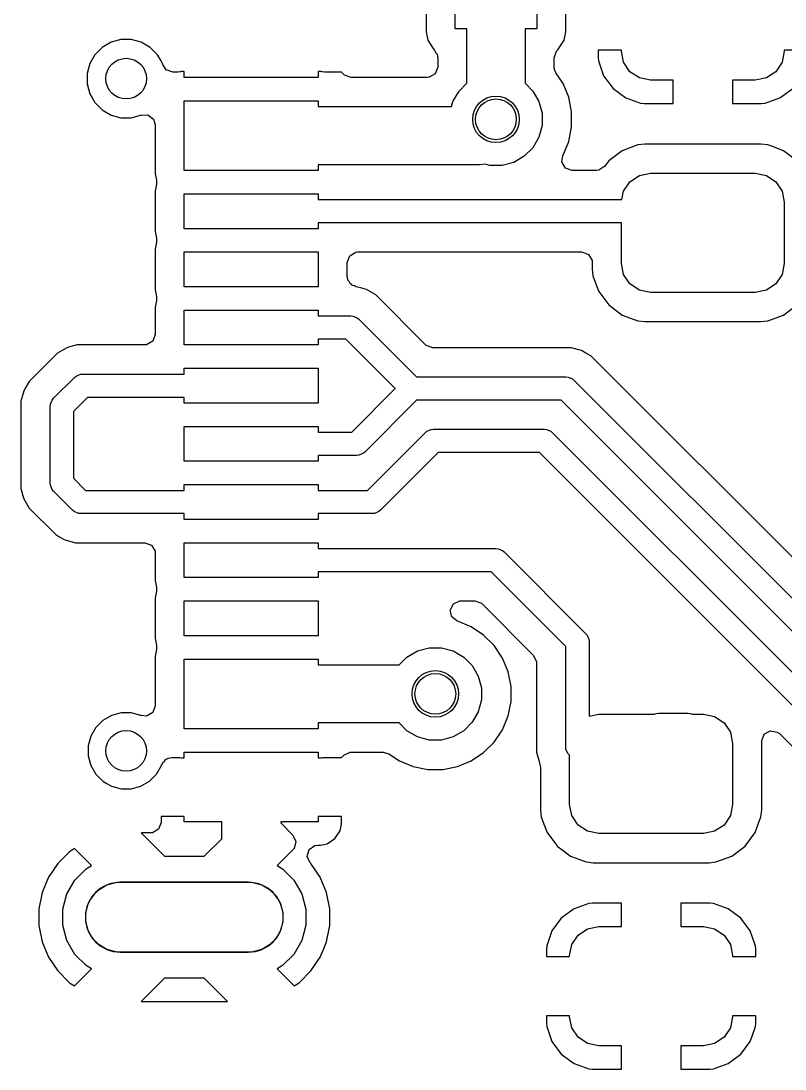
# Model space of a CAD drawing. Extents: x 4.82 to 6.81, y -4.86 to -2.87.
# Drawn here: x 5.0242 to 5.2827, y -3.6864 to -3.3316 of the extents above; entities that cross this region are included whole.
import ezdxf

# ---------------------------------------------------------------- set-up
doc = ezdxf.new("R2010")
doc.units = 0
doc.header["$MEASUREMENT"] = 0
doc.layers.add('BLACK', color=7, linetype='CONTINUOUS')

msp = doc.modelspace()

# ---------------------------------------------------------------- linework, layer by layer
at = {"layer": 'BLACK', "linetype": 'CONTINUOUS'}
for p, q in [((5.16126, -3.3097), (5.16126, -3.33526)), ((5.20854, -3.33526), (5.20854, -3.3097)), ((5.17112, -3.33429), (5.17112, -3.31067)), ((5.19868, -3.31067), (5.19868, -3.33429)), ((5.17506, -3.33429), (5.17112, -3.33429)), ((5.17506, -3.35268), (5.17506, -3.33429)), ((5.19868, -3.33429), (5.19474, -3.33429)), ((5.19474, -3.33429), (5.19474, -3.35268)), ((5.05804, -3.33793), (5.05469, -3.33883)), ((5.06152, -3.33793), (5.05804, -3.33793)), ((5.06488, -3.33883), (5.06152, -3.33793)), ((5.16126, -3.33526), (5.16183, -3.33814)), ((5.16183, -3.33814), (5.16183, -3.33814)), ((5.16183, -3.33814), (5.16346, -3.34057)), ((5.20579, -3.3414), (5.20797, -3.33814)), ((5.20797, -3.33814), (5.20854, -3.33526)), ((5.05167, -3.34057), (5.04921, -3.34303)), ((5.05469, -3.33883), (5.05167, -3.34057)), ((5.05469, -3.33883), (5.05469, -3.33883)), ((5.06596, -3.33946), (5.06488, -3.33883)), ((5.06488, -3.33883), (5.06488, -3.33883)), ((5.06488, -3.33883), (5.06488, -3.33883)), ((5.06789, -3.34057), (5.06596, -3.33946)), ((5.07035, -3.34303), (5.06789, -3.34057)), ((5.06789, -3.34057), (5.06789, -3.34057)), ((5.06789, -3.34057), (5.06789, -3.34057)), ((5.16346, -3.34057), (5.16401, -3.3414)), ((5.16401, -3.3414), (5.16401, -3.3414)), ((5.16401, -3.3414), (5.16417, -3.34156)), ((5.16417, -3.34156), (5.16449, -3.34225)), ((5.20461, -3.34404), (5.20543, -3.34179)), ((5.20543, -3.34179), (5.20563, -3.34156)), ((5.20563, -3.34156), (5.2057, -3.3415)), ((5.2057, -3.3415), (5.20579, -3.3414)), ((5.20579, -3.3414), (5.20579, -3.3414)), ((5.22734, -3.3415), (5.21947, -3.3415)), ((5.21947, -3.3415), (5.21947, -3.3415)), ((5.21947, -3.3415), (5.21947, -3.34396)), ((5.22734, -3.34183), (5.22734, -3.3415)), ((5.22809, -3.3456), (5.22734, -3.34183)), ((5.28246, -3.34183), (5.28171, -3.3456)), ((5.29033, -3.3415), (5.28246, -3.3415)), ((5.28246, -3.3415), (5.28246, -3.34183)), ((5.04921, -3.34303), (5.04747, -3.34604)), ((5.07158, -3.34516), (5.07035, -3.34303)), ((5.07209, -3.34604), (5.07158, -3.34516)), ((5.16449, -3.34225), (5.16499, -3.34284)), ((5.16499, -3.34284), (5.16512, -3.34359)), ((5.16512, -3.34359), (5.16518, -3.34373)), ((5.16518, -3.34373), (5.1652, -3.34404)), ((5.1652, -3.34404), (5.1652, -3.34722)), ((5.20461, -3.34725), (5.20461, -3.34404)), ((5.21947, -3.34396), (5.21958, -3.34516)), ((5.21958, -3.34516), (5.22134, -3.3502)), ((5.23023, -3.34879), (5.22809, -3.3456)), ((5.28171, -3.3456), (5.27958, -3.34879)), ((5.04747, -3.34604), (5.04657, -3.3494)), ((5.04747, -3.34604), (5.04747, -3.34604)), ((5.07217, -3.34634), (5.07209, -3.34604)), ((5.07209, -3.34604), (5.07209, -3.34604)), ((5.0733, -3.34812), (5.07217, -3.34634)), ((5.07556, -3.34894), (5.0733, -3.34812)), ((5.07726, -3.34894), (5.07556, -3.34894)), ((5.07794, -3.34887), (5.07726, -3.34894)), ((5.07813, -3.34883), (5.07794, -3.34887)), ((5.0785, -3.34876), (5.07813, -3.34883)), ((5.07947, -3.34876), (5.0785, -3.34876)), ((5.0785, -3.34876), (5.0785, -3.34876)), ((5.07947, -3.35075), (5.07947, -3.34876)), ((5.12572, -3.34876), (5.12474, -3.34876)), ((5.12474, -3.34876), (5.12474, -3.35075)), ((5.12599, -3.34881), (5.12572, -3.34876)), ((5.12572, -3.34876), (5.12572, -3.34876)), ((5.12627, -3.34887), (5.12599, -3.34881)), ((5.12695, -3.34894), (5.12627, -3.34887)), ((5.13262, -3.34894), (5.12695, -3.34894)), ((5.13338, -3.3497), (5.13262, -3.34894)), ((5.1652, -3.34722), (5.16438, -3.34948)), ((5.20482, -3.34845), (5.20461, -3.34725)), ((5.20506, -3.34873), (5.20482, -3.34845)), ((5.2052, -3.3492), (5.20506, -3.34873)), ((5.23342, -3.35092), (5.23023, -3.34879)), ((5.27958, -3.34879), (5.27638, -3.35092)), ((5.04657, -3.3494), (5.04657, -3.35288)), ((5.12474, -3.35075), (5.07947, -3.35075)), ((5.13361, -3.34991), (5.13338, -3.3497)), ((5.13586, -3.35073), (5.13361, -3.34991)), ((5.16169, -3.35073), (5.13586, -3.35073)), ((5.1623, -3.35068), (5.16169, -3.35073)), ((5.16438, -3.34948), (5.1623, -3.35068)), ((5.17241, -3.35533), (5.17506, -3.35268)), ((5.19474, -3.35268), (5.1974, -3.35533)), ((5.2076, -3.35279), (5.2052, -3.3492)), ((5.22134, -3.3502), (5.22452, -3.3545)), ((5.23719, -3.35167), (5.23342, -3.35092)), ((5.2449, -3.35167), (5.23719, -3.35167)), ((5.2449, -3.35955), (5.2449, -3.35167)), ((5.27262, -3.35167), (5.2649, -3.35167)), ((5.2649, -3.35167), (5.2649, -3.35955)), ((5.27638, -3.35092), (5.27262, -3.35167)), ((5.04657, -3.35288), (5.04747, -3.35624)), ((5.04747, -3.35624), (5.04747, -3.35624)), ((5.04747, -3.35624), (5.04747, -3.35624)), ((5.04747, -3.35624), (5.04827, -3.35761)), ((5.17035, -3.35889), (5.17241, -3.35533)), ((5.1974, -3.35533), (5.19945, -3.35889)), ((5.20953, -3.35745), (5.2076, -3.35279)), ((5.22452, -3.3545), (5.22452, -3.3545)), ((5.22452, -3.3545), (5.22881, -3.35767)), ((5.28099, -3.35767), (5.28529, -3.3545)), ((5.04827, -3.35761), (5.04921, -3.35925)), ((5.04921, -3.35925), (5.04921, -3.35925)), ((5.04921, -3.35925), (5.04921, -3.35925)), ((5.04921, -3.35925), (5.05167, -3.36171)), ((5.07947, -3.38224), (5.07947, -3.35862)), ((5.07947, -3.35862), (5.12474, -3.35862)), ((5.12474, -3.35862), (5.12474, -3.36059)), ((5.1699, -3.36059), (5.17035, -3.35889)), ((5.19945, -3.35889), (5.20051, -3.36287)), ((5.21051, -3.3624), (5.20953, -3.35745)), ((5.22881, -3.35767), (5.23385, -3.35944)), ((5.23385, -3.35944), (5.23385, -3.35944)), ((5.23385, -3.35944), (5.23505, -3.35955)), ((5.23505, -3.35955), (5.2449, -3.35955)), ((5.2449, -3.35955), (5.2449, -3.35955)), ((5.2649, -3.35955), (5.2649, -3.35955)), ((5.2649, -3.35955), (5.27475, -3.35955)), ((5.27475, -3.35955), (5.27595, -3.35944)), ((5.27475, -3.35955), (5.27475, -3.35955)), ((5.27595, -3.35944), (5.28099, -3.35767)), ((5.05167, -3.36171), (5.05469, -3.36345)), ((5.12474, -3.36059), (5.12711, -3.36059)), ((5.12711, -3.36059), (5.1699, -3.36059)), ((5.20051, -3.36287), (5.20051, -3.36698)), ((5.21051, -3.36744), (5.21051, -3.3624)), ((5.05469, -3.36345), (5.05804, -3.36435)), ((5.05804, -3.36435), (5.06152, -3.36435)), ((5.06152, -3.36435), (5.0651, -3.36339)), ((5.0651, -3.36339), (5.06513, -3.36348)), ((5.06513, -3.36348), (5.06716, -3.3634)), ((5.06716, -3.3634), (5.06906, -3.36485)), ((5.06906, -3.36485), (5.06961, -3.36674)), ((5.06961, -3.36674), (5.06961, -3.38322)), ((5.20051, -3.36698), (5.19945, -3.37095)), ((5.20953, -3.37239), (5.21051, -3.36744)), ((5.19945, -3.37095), (5.1974, -3.37451)), ((5.2076, -3.37705), (5.20953, -3.37239)), ((5.23295, -3.37356), (5.22764, -3.37554)), ((5.2353, -3.37331), (5.23295, -3.37356)), ((5.2745, -3.37331), (5.2353, -3.37331)), ((5.2353, -3.37331), (5.2353, -3.37331)), ((5.27685, -3.37356), (5.2745, -3.37331)), ((5.27788, -3.37394), (5.27685, -3.37356)), ((5.27685, -3.37356), (5.27685, -3.37356)), ((5.27685, -3.37356), (5.27685, -3.37356)), ((5.28216, -3.37554), (5.27788, -3.37394)), ((5.19449, -3.37742), (5.19093, -3.37947)), ((5.1974, -3.37451), (5.19449, -3.37742)), ((5.20723, -3.37933), (5.20756, -3.37722)), ((5.20753, -3.37721), (5.20759, -3.37708)), ((5.20756, -3.37722), (5.20753, -3.37721)), ((5.20759, -3.37707), (5.2076, -3.37705)), ((5.20759, -3.37708), (5.20759, -3.37707)), ((5.2076, -3.37705), (5.2076, -3.37705)), ((5.22764, -3.37554), (5.22311, -3.37894)), ((5.22764, -3.37554), (5.22764, -3.37554)), ((5.28629, -3.37863), (5.28216, -3.37554)), ((5.28216, -3.37554), (5.28216, -3.37554)), ((5.12711, -3.38028), (5.12474, -3.38028)), ((5.12474, -3.38028), (5.12474, -3.38224)), ((5.17939, -3.38028), (5.12711, -3.38028)), ((5.18121, -3.3801), (5.17939, -3.38028)), ((5.18285, -3.38053), (5.18121, -3.3801)), ((5.18696, -3.38053), (5.18285, -3.38053)), ((5.19093, -3.37947), (5.18696, -3.38053)), ((5.20843, -3.3814), (5.20723, -3.37933)), ((5.2217, -3.38082), (5.21969, -3.38213)), ((5.22311, -3.37894), (5.2217, -3.38082)), ((5.22311, -3.37894), (5.22311, -3.37894)), ((5.06961, -3.38322), (5.07006, -3.3855)), ((5.12474, -3.38224), (5.07947, -3.38224)), ((5.21068, -3.38222), (5.20843, -3.3814)), ((5.21889, -3.38222), (5.21068, -3.38222)), ((5.21969, -3.38213), (5.21889, -3.38222)), ((5.23023, -3.38605), (5.23342, -3.38392)), ((5.23342, -3.38392), (5.23719, -3.38317)), ((5.23719, -3.38317), (5.27262, -3.38317)), ((5.27262, -3.38317), (5.27638, -3.38392)), ((5.27638, -3.38392), (5.27958, -3.38605)), ((5.07006, -3.38686), (5.06961, -3.38915)), ((5.07006, -3.3855), (5.07006, -3.38686)), ((5.22809, -3.38925), (5.23023, -3.38605)), ((5.27958, -3.38605), (5.28171, -3.38925)), ((5.06961, -3.38915), (5.06961, -3.4029)), ((5.07947, -3.40193), (5.07947, -3.39012)), ((5.07947, -3.39012), (5.12474, -3.39012)), ((5.12474, -3.39012), (5.12474, -3.39209)), ((5.22753, -3.39209), (5.22809, -3.38925)), ((5.28171, -3.38925), (5.28246, -3.39301)), ((5.12474, -3.39209), (5.12711, -3.39209)), ((5.12711, -3.39209), (5.22753, -3.39209)), ((5.28246, -3.39301), (5.28246, -3.41368)), ((5.12474, -3.40193), (5.07947, -3.40193)), ((5.12711, -3.39996), (5.12474, -3.39996)), ((5.12474, -3.39996), (5.12474, -3.40193)), ((5.22734, -3.39996), (5.12711, -3.39996)), ((5.22734, -3.41368), (5.22734, -3.39996)), ((5.06961, -3.4029), (5.07006, -3.40518)), ((5.07006, -3.40518), (5.07006, -3.40655)), ((5.07006, -3.40655), (5.06961, -3.40883)), ((5.06961, -3.40883), (5.06961, -3.42259)), ((5.07947, -3.42161), (5.07947, -3.4098)), ((5.07947, -3.4098), (5.12474, -3.4098)), ((5.12474, -3.4098), (5.12474, -3.42161)), ((5.13461, -3.41333), (5.13543, -3.41107)), ((5.13543, -3.41107), (5.1375, -3.40988)), ((5.1375, -3.40988), (5.13811, -3.40982)), ((5.13811, -3.40982), (5.21398, -3.40982)), ((5.21398, -3.40982), (5.21623, -3.41064)), ((5.21623, -3.41064), (5.21743, -3.41272)), ((5.21743, -3.41272), (5.21748, -3.41333)), ((5.13461, -3.41813), (5.13461, -3.41333)), ((5.21748, -3.41333), (5.21748, -3.41557)), ((5.21748, -3.41557), (5.21748, -3.41557)), ((5.21748, -3.41557), (5.21773, -3.41791)), ((5.22809, -3.41745), (5.22734, -3.41368)), ((5.28246, -3.41368), (5.28171, -3.41745)), ((5.13461, -3.41828), (5.13461, -3.41813)), ((5.13465, -3.41838), (5.13461, -3.41828)), ((5.13482, -3.41933), (5.13465, -3.41838)), ((5.13526, -3.41986), (5.13482, -3.41933)), ((5.13553, -3.4205), (5.13526, -3.41986)), ((5.21773, -3.41791), (5.21773, -3.41791)), ((5.21773, -3.41791), (5.21773, -3.41791)), ((5.21773, -3.41791), (5.21884, -3.42089)), ((5.23023, -3.42064), (5.22809, -3.41745)), ((5.28171, -3.41745), (5.27958, -3.42064)), ((5.06961, -3.42259), (5.07006, -3.42487)), ((5.12474, -3.42161), (5.07947, -3.42161)), ((5.13601, -3.42075), (5.13553, -3.4205)), ((5.13636, -3.42117), (5.13601, -3.42075)), ((5.13704, -3.42129), (5.13636, -3.42117)), ((5.13737, -3.42146), (5.13704, -3.42129)), ((5.13735, -3.42154), (5.13737, -3.42146)), ((5.13757, -3.42159), (5.13735, -3.42154)), ((5.13948, -3.42211), (5.13757, -3.42159)), ((5.13757, -3.42159), (5.13757, -3.42159)), ((5.14108, -3.42253), (5.13948, -3.42211)), ((5.14422, -3.42435), (5.14108, -3.42253)), ((5.21884, -3.42089), (5.21971, -3.42322)), ((5.21971, -3.42322), (5.21971, -3.42322)), ((5.21971, -3.42322), (5.22242, -3.42683)), ((5.23342, -3.42277), (5.23023, -3.42064)), ((5.23719, -3.42352), (5.23342, -3.42277)), ((5.27262, -3.42352), (5.23719, -3.42352)), ((5.27638, -3.42277), (5.27262, -3.42352)), ((5.27958, -3.42064), (5.27638, -3.42277)), ((5.07006, -3.42623), (5.06961, -3.42852)), ((5.07006, -3.42487), (5.07006, -3.42623)), ((5.16111, -3.44124), (5.14422, -3.42435)), ((5.22242, -3.42683), (5.22311, -3.42776)), ((5.06961, -3.42852), (5.06961, -3.43778)), ((5.07947, -3.4413), (5.07947, -3.42949)), ((5.07947, -3.42949), (5.12474, -3.42949)), ((5.12474, -3.42949), (5.12474, -3.43146)), ((5.22311, -3.42776), (5.22764, -3.43115)), ((5.28216, -3.43115), (5.28669, -3.42776)), ((5.12474, -3.43146), (5.13575, -3.43146)), ((5.13575, -3.43146), (5.13652, -3.43153)), ((5.13652, -3.43153), (5.13794, -3.43212)), ((5.13794, -3.43212), (5.13854, -3.43261)), ((5.13854, -3.43261), (5.15805, -3.45213)), ((5.22764, -3.43115), (5.23295, -3.43313)), ((5.23295, -3.43313), (5.2353, -3.43339)), ((5.2353, -3.43339), (5.2745, -3.43339)), ((5.2745, -3.43339), (5.27685, -3.43313)), ((5.27685, -3.43313), (5.28216, -3.43115)), ((5.06961, -3.43778), (5.06879, -3.44003)), ((5.04324, -3.44128), (5.04032, -3.44206)), ((5.0661, -3.44128), (5.04324, -3.44128)), ((5.06671, -3.44123), (5.0661, -3.44128)), ((5.06879, -3.44003), (5.06671, -3.44123)), ((5.12474, -3.4413), (5.07947, -3.4413)), ((5.13412, -3.43933), (5.12474, -3.43933)), ((5.12474, -3.43933), (5.12474, -3.4413)), ((5.15085, -3.45606), (5.13412, -3.43933)), ((5.16134, -3.44144), (5.16111, -3.44124)), ((5.03659, -3.44404), (5.02696, -3.45367)), ((5.03973, -3.44222), (5.03659, -3.44404)), ((5.04032, -3.44206), (5.03973, -3.44222)), ((5.03973, -3.44222), (5.03973, -3.44222)), ((5.04032, -3.44206), (5.04032, -3.44206)), ((5.16359, -3.44226), (5.16134, -3.44144)), ((5.16558, -3.44226), (5.16359, -3.44226)), ((5.21039, -3.44226), (5.16558, -3.44226)), ((5.21342, -3.44308), (5.21039, -3.44226)), ((5.2139, -3.4432), (5.21342, -3.44308)), ((5.21342, -3.44308), (5.21342, -3.44308)), ((5.21534, -3.44404), (5.2139, -3.4432)), ((5.2139, -3.4432), (5.2139, -3.4432)), ((5.2139, -3.4432), (5.2139, -3.4432)), ((5.2139, -3.4432), (5.2139, -3.4432)), ((5.21704, -3.44502), (5.21534, -3.44404)), ((5.29707, -3.52505), (5.21704, -3.44502)), ((5.04228, -3.45229), (5.04287, -3.45181)), ((5.04287, -3.45181), (5.04329, -3.45163)), ((5.04329, -3.45163), (5.04429, -3.45122)), ((5.04429, -3.45122), (5.04506, -3.45114)), ((5.04506, -3.45114), (5.07947, -3.45114)), ((5.07947, -3.45114), (5.07947, -3.44917)), ((5.07947, -3.44917), (5.12474, -3.44917)), ((5.12474, -3.44917), (5.12474, -3.46098)), ((5.02696, -3.45367), (5.02554, -3.45612)), ((5.03522, -3.45935), (5.04228, -3.45229)), ((5.15805, -3.45213), (5.16376, -3.45213)), ((5.16376, -3.45213), (5.20857, -3.45213)), ((5.20857, -3.45213), (5.20934, -3.4522)), ((5.20934, -3.4522), (5.21076, -3.45279)), ((5.21076, -3.45279), (5.21135, -3.45328)), ((5.21135, -3.45328), (5.29618, -3.53811)), ((5.02514, -3.45681), (5.0242, -3.46032)), ((5.02534, -3.45648), (5.02514, -3.45681)), ((5.02554, -3.45612), (5.02534, -3.45648)), ((5.02554, -3.45612), (5.02554, -3.45612)), ((5.04669, -3.45902), (5.04194, -3.46377)), ((5.07947, -3.45902), (5.04669, -3.45902)), ((5.07947, -3.46098), (5.07947, -3.45902)), ((5.13609, -3.47083), (5.15085, -3.45606)), ((5.0242, -3.46032), (5.0242, -3.48984)), ((5.03406, -3.46214), (5.03414, -3.46137)), ((5.03406, -3.48802), (5.03406, -3.46214)), ((5.03414, -3.46137), (5.03473, -3.45995)), ((5.03473, -3.45995), (5.03522, -3.45935)), ((5.12474, -3.46098), (5.07947, -3.46098)), ((5.15805, -3.46), (5.1405, -3.47755)), ((5.16376, -3.46), (5.15805, -3.46)), ((5.20694, -3.46), (5.16376, -3.46)), ((5.29177, -3.54483), (5.20694, -3.46)), ((5.04194, -3.46377), (5.04194, -3.48639)), ((5.07947, -3.48067), (5.07947, -3.46886)), ((5.07947, -3.46886), (5.12474, -3.46886)), ((5.12474, -3.46886), (5.12474, -3.47083)), ((5.12474, -3.47083), (5.13609, -3.47083)), ((5.14146, -3.49051), (5.16098, -3.471)), ((5.16098, -3.471), (5.16157, -3.47051)), ((5.16157, -3.47051), (5.16299, -3.46992)), ((5.16299, -3.46992), (5.16376, -3.46984)), ((5.16376, -3.46984), (5.20123, -3.46984)), ((5.20123, -3.46984), (5.202, -3.46992)), ((5.202, -3.46992), (5.20342, -3.47051)), ((5.20342, -3.47051), (5.20402, -3.471)), ((5.20402, -3.471), (5.28642, -3.5534)), ((5.13772, -3.4787), (5.12474, -3.4787)), ((5.12474, -3.4787), (5.12474, -3.48067)), ((5.13849, -3.47863), (5.13772, -3.4787)), ((5.13991, -3.47804), (5.13849, -3.47863)), ((5.1405, -3.47755), (5.13991, -3.47804)), ((5.16539, -3.47772), (5.14587, -3.49723)), ((5.1996, -3.47772), (5.16539, -3.47772)), ((5.28085, -3.55897), (5.1996, -3.47772)), ((5.12474, -3.48067), (5.07947, -3.48067)), ((5.04194, -3.48639), (5.04606, -3.49051)), ((5.0242, -3.48984), (5.02487, -3.49234)), ((5.03414, -3.48879), (5.03406, -3.48802)), ((5.03473, -3.49021), (5.03414, -3.48879)), ((5.03522, -3.4908), (5.03473, -3.49021)), ((5.04165, -3.49723), (5.03522, -3.4908)), ((5.04606, -3.49051), (5.07947, -3.49051)), ((5.07947, -3.49051), (5.07947, -3.48854)), ((5.07947, -3.48854), (5.12474, -3.48854)), ((5.12474, -3.48854), (5.12474, -3.49051)), ((5.12474, -3.49051), (5.14146, -3.49051)), ((5.02487, -3.49234), (5.02514, -3.49335)), ((5.02514, -3.49335), (5.02696, -3.49649)), ((5.02696, -3.49649), (5.03596, -3.50549)), ((5.04224, -3.49772), (5.04165, -3.49723)), ((5.04366, -3.49831), (5.04224, -3.49772)), ((5.14528, -3.49772), (5.14386, -3.49831)), ((5.14587, -3.49723), (5.14528, -3.49772)), ((5.04443, -3.49839), (5.04366, -3.49831)), ((5.07947, -3.49839), (5.04443, -3.49839)), ((5.07947, -3.50035), (5.07947, -3.49839)), ((5.12474, -3.50035), (5.07947, -3.50035)), ((5.14309, -3.49839), (5.12474, -3.49839)), ((5.12474, -3.49839), (5.12474, -3.50035)), ((5.14386, -3.49831), (5.14309, -3.49839)), ((5.03596, -3.50549), (5.03596, -3.50549)), ((5.03596, -3.50549), (5.03596, -3.50549)), ((5.03596, -3.50549), (5.03698, -3.50608)), ((5.03698, -3.50608), (5.03861, -3.50702)), ((5.03861, -3.50702), (5.0391, -3.50731)), ((5.0391, -3.50731), (5.04261, -3.50825)), ((5.04261, -3.50825), (5.0661, -3.50825)), ((5.0661, -3.50825), (5.06835, -3.50907)), ((5.07947, -3.52004), (5.07947, -3.50823)), ((5.07947, -3.50823), (5.12474, -3.50823)), ((5.12474, -3.50823), (5.12474, -3.5102)), ((5.06835, -3.50907), (5.06955, -3.51114)), ((5.06955, -3.51114), (5.06961, -3.51175)), ((5.06961, -3.51175), (5.06961, -3.52101)), ((5.12474, -3.5102), (5.12711, -3.5102)), ((5.12711, -3.5102), (5.18411, -3.5102)), ((5.18411, -3.5102), (5.1849, -3.5102)), ((5.1849, -3.5102), (5.18567, -3.51027)), ((5.18567, -3.51027), (5.18709, -3.51086)), ((5.18709, -3.51086), (5.18769, -3.51135)), ((5.18769, -3.51135), (5.21524, -3.53891)), ((5.12711, -3.51807), (5.12474, -3.51807)), ((5.12474, -3.51807), (5.12474, -3.52004)), ((5.18327, -3.51807), (5.12711, -3.51807)), ((5.20852, -3.54332), (5.18327, -3.51807)), ((5.06961, -3.52101), (5.07006, -3.52329)), ((5.12474, -3.52004), (5.07947, -3.52004)), ((5.07006, -3.52466), (5.06961, -3.52694)), ((5.07006, -3.52329), (5.07006, -3.52466)), ((5.06961, -3.52694), (5.06961, -3.5407)), ((5.07947, -3.53972), (5.07947, -3.52791)), ((5.07947, -3.52791), (5.12474, -3.52791)), ((5.12474, -3.52791), (5.12474, -3.53972)), ((5.16942, -3.53102), (5.1705, -3.52888)), ((5.1705, -3.52888), (5.17271, -3.52794)), ((5.17271, -3.52794), (5.1729, -3.52793)), ((5.1729, -3.52793), (5.17773, -3.52793)), ((5.17773, -3.52793), (5.17999, -3.52875)), ((5.17999, -3.52875), (5.18021, -3.52896)), ((5.18021, -3.52896), (5.19764, -3.54638)), ((5.16996, -3.53335), (5.16942, -3.53102)), ((5.17172, -3.53467), (5.16996, -3.53335)), ((5.1717, -3.53472), (5.17172, -3.53467)), ((5.17652, -3.53671), (5.1717, -3.53472)), ((5.18072, -3.53952), (5.17652, -3.53671)), ((5.17652, -3.53671), (5.17652, -3.53671)), ((5.17652, -3.53671), (5.17652, -3.53671)), ((5.06961, -3.5407), (5.07006, -3.54298)), ((5.12474, -3.53972), (5.07947, -3.53972)), ((5.18428, -3.54308), (5.18072, -3.53952)), ((5.21524, -3.53891), (5.21573, -3.53951)), ((5.21573, -3.53951), (5.21632, -3.54092)), ((5.07006, -3.54298), (5.07006, -3.54434)), ((5.15836, -3.54486), (5.16233, -3.5438)), ((5.16233, -3.5438), (5.16645, -3.5438)), ((5.16645, -3.5438), (5.17042, -3.54486)), ((5.18709, -3.54728), (5.18428, -3.54308)), ((5.20852, -3.57736), (5.20852, -3.54332)), ((5.21632, -3.54092), (5.2164, -3.54169)), ((5.2164, -3.54169), (5.2164, -3.56697)), ((5.07006, -3.54434), (5.06961, -3.54663)), ((5.06961, -3.54663), (5.06961, -3.56349)), ((5.07947, -3.57122), (5.07947, -3.5476)), ((5.07947, -3.5476), (5.12474, -3.5476)), ((5.12474, -3.5476), (5.12474, -3.54957)), ((5.15215, -3.54957), (5.1548, -3.54692)), ((5.1548, -3.54692), (5.15836, -3.54486)), ((5.17042, -3.54486), (5.17398, -3.54692)), ((5.17398, -3.54692), (5.17688, -3.54982)), ((5.18902, -3.55194), (5.18709, -3.54728)), ((5.19764, -3.54638), (5.19865, -3.54855)), ((5.12474, -3.54957), (5.14939, -3.54957)), ((5.14939, -3.54957), (5.15215, -3.54957)), ((5.17688, -3.54982), (5.17894, -3.55338)), ((5.19865, -3.54855), (5.19866, -3.54886)), ((5.19866, -3.54886), (5.19866, -3.57918)), ((5.17894, -3.55338), (5.18, -3.55735)), ((5.19, -3.55689), (5.18902, -3.55194)), ((5.18, -3.55735), (5.18, -3.56146)), ((5.19, -3.56193), (5.19, -3.55689)), ((5.18, -3.56146), (5.17894, -3.56544)), ((5.18902, -3.56688), (5.19, -3.56193)), ((5.30959, -3.58771), (5.28085, -3.55897)), ((5.28085, -3.55897), (5.28085, -3.55897)), ((5.06961, -3.56349), (5.06879, -3.56574)), ((5.17894, -3.56544), (5.17688, -3.569)), ((5.05189, -3.56841), (5.0495, -3.57081)), ((5.05482, -3.56672), (5.05189, -3.56841)), ((5.05809, -3.56585), (5.05482, -3.56672)), ((5.05482, -3.56672), (5.05482, -3.56672)), ((5.06148, -3.56585), (5.05809, -3.56585)), ((5.05809, -3.56585), (5.05809, -3.56585)), ((5.05809, -3.56585), (5.05809, -3.56585)), ((5.06474, -3.56672), (5.06148, -3.56585)), ((5.06148, -3.56585), (5.06148, -3.56585)), ((5.06148, -3.56585), (5.06148, -3.56585)), ((5.06476, -3.56673), (5.06474, -3.56672)), ((5.06478, -3.56673), (5.06476, -3.56673)), ((5.06497, -3.56678), (5.06478, -3.56673)), ((5.06671, -3.56694), (5.06497, -3.56675)), ((5.06497, -3.56675), (5.06497, -3.56678)), ((5.06879, -3.56574), (5.06671, -3.56694)), ((5.17688, -3.569), (5.17398, -3.5719)), ((5.18709, -3.57154), (5.18902, -3.56688)), ((5.2164, -3.56697), (5.21969, -3.56632)), ((5.21969, -3.56632), (5.23851, -3.56632)), ((5.23851, -3.56632), (5.23913, -3.56606)), ((5.23913, -3.56606), (5.2399, -3.56598)), ((5.2399, -3.56598), (5.2499, -3.56598)), ((5.2499, -3.56598), (5.25067, -3.56606)), ((5.25067, -3.56606), (5.25129, -3.56632)), ((5.25129, -3.56632), (5.25512, -3.56632)), ((5.25512, -3.56632), (5.25888, -3.56707)), ((5.25888, -3.56707), (5.26208, -3.5692)), ((5.0495, -3.57081), (5.04781, -3.57374)), ((5.12474, -3.57122), (5.07947, -3.57122)), ((5.12711, -3.56925), (5.12474, -3.56925)), ((5.12474, -3.56925), (5.12474, -3.57122)), ((5.14939, -3.56925), (5.12711, -3.56925)), ((5.15215, -3.56925), (5.14939, -3.56925)), ((5.1548, -3.5719), (5.15215, -3.56925)), ((5.15836, -3.57396), (5.1548, -3.5719)), ((5.17398, -3.5719), (5.17042, -3.57396)), ((5.18428, -3.57573), (5.18709, -3.57154)), ((5.26208, -3.5692), (5.26421, -3.57239)), ((5.26421, -3.57239), (5.26496, -3.57616)), ((5.27564, -3.57309), (5.27772, -3.57189)), ((5.27772, -3.57189), (5.28008, -3.57231)), ((5.28008, -3.57231), (5.2808, -3.57287)), ((5.04781, -3.57374), (5.04693, -3.57701)), ((5.04781, -3.57374), (5.04781, -3.57374)), ((5.16233, -3.57502), (5.15836, -3.57396)), ((5.16645, -3.57502), (5.16233, -3.57502)), ((5.17042, -3.57396), (5.16645, -3.57502)), ((5.18072, -3.5793), (5.18428, -3.57573)), ((5.26496, -3.57616), (5.26496, -3.59683)), ((5.27482, -3.57534), (5.27564, -3.57309)), ((5.27482, -3.59872), (5.27482, -3.57534)), ((5.2808, -3.57287), (5.30096, -3.59302)), ((5.04693, -3.57701), (5.04693, -3.57701)), ((5.04693, -3.57701), (5.04693, -3.58039)), ((5.07947, -3.58108), (5.07947, -3.57909)), ((5.07947, -3.57909), (5.12474, -3.57909)), ((5.12474, -3.57909), (5.12474, -3.58108)), ((5.13338, -3.58014), (5.13556, -3.57913)), ((5.13556, -3.57913), (5.13586, -3.57911)), ((5.13586, -3.57911), (5.14672, -3.57911)), ((5.14672, -3.57911), (5.14867, -3.5797)), ((5.14867, -3.5797), (5.15226, -3.5821)), ((5.17652, -3.5821), (5.18072, -3.5793)), ((5.19866, -3.57918), (5.19948, -3.58225)), ((5.2086, -3.57813), (5.20852, -3.57736)), ((5.20919, -3.57955), (5.2086, -3.57813)), ((5.20984, -3.5802), (5.20919, -3.57955)), ((5.04693, -3.58039), (5.04693, -3.58039)), ((5.04693, -3.58039), (5.04781, -3.58366)), ((5.0718, -3.5835), (5.07207, -3.58312)), ((5.07207, -3.58312), (5.07215, -3.58266)), ((5.07215, -3.58266), (5.07274, -3.58217)), ((5.07274, -3.58217), (5.07318, -3.58154)), ((5.07318, -3.58154), (5.07367, -3.58138)), ((5.07367, -3.58138), (5.07399, -3.58112)), ((5.07399, -3.58112), (5.07519, -3.58091)), ((5.07519, -3.58091), (5.07726, -3.58091)), ((5.07726, -3.58091), (5.07794, -3.58097)), ((5.07794, -3.58097), (5.0785, -3.58108)), ((5.0785, -3.58108), (5.0785, -3.58108)), ((5.0785, -3.58108), (5.07947, -3.58108)), ((5.12474, -3.58108), (5.12572, -3.58108)), ((5.12572, -3.58108), (5.12627, -3.58097)), ((5.12572, -3.58108), (5.12572, -3.58108)), ((5.12627, -3.58097), (5.12695, -3.58091)), ((5.12695, -3.58091), (5.13262, -3.58091)), ((5.13262, -3.58091), (5.13338, -3.58014)), ((5.15226, -3.5821), (5.15692, -3.58404)), ((5.17186, -3.58404), (5.17652, -3.5821)), ((5.19948, -3.58225), (5.1996, -3.58269)), ((5.1996, -3.58269), (5.19969, -3.5829)), ((5.19969, -3.5829), (5.19962, -3.58293)), ((5.19962, -3.58293), (5.19998, -3.58428)), ((5.20984, -3.59683), (5.20984, -3.5802)), ((5.04781, -3.58366), (5.04781, -3.58366)), ((5.04781, -3.58366), (5.0495, -3.58659)), ((5.0495, -3.58659), (5.0495, -3.58659)), ((5.0495, -3.58659), (5.0495, -3.58659)), ((5.0495, -3.58659), (5.05189, -3.58899)), ((5.06768, -3.58899), (5.07007, -3.58659)), ((5.07007, -3.58659), (5.07176, -3.58366)), ((5.07176, -3.58366), (5.0718, -3.5835)), ((5.15692, -3.58404), (5.16187, -3.58502)), ((5.16187, -3.58502), (5.16187, -3.58502)), ((5.16187, -3.58502), (5.16691, -3.58502)), ((5.16691, -3.58502), (5.17186, -3.58404)), ((5.16691, -3.58502), (5.16691, -3.58502)), ((5.19998, -3.58428), (5.19998, -3.59872)), ((5.05189, -3.58899), (5.05189, -3.58899)), ((5.05189, -3.58899), (5.05189, -3.58899)), ((5.05189, -3.58899), (5.05303, -3.58964)), ((5.05303, -3.58964), (5.05482, -3.59068)), ((5.06475, -3.59068), (5.06768, -3.58899)), ((5.05482, -3.59068), (5.05482, -3.59068)), ((5.05482, -3.59068), (5.05482, -3.59068)), ((5.05482, -3.59068), (5.0553, -3.59081)), ((5.0553, -3.59081), (5.05809, -3.59156)), ((5.05809, -3.59156), (5.05809, -3.59156)), ((5.05809, -3.59156), (5.06148, -3.59156)), ((5.06148, -3.59156), (5.06475, -3.59068)), ((5.06148, -3.59156), (5.06148, -3.59156)), ((5.21059, -3.6006), (5.20984, -3.59683)), ((5.26496, -3.59683), (5.26421, -3.6006)), ((5.07947, -3.60091), (5.07159, -3.60091)), ((5.07159, -3.60091), (5.07159, -3.60091)), ((5.07159, -3.60091), (5.07159, -3.60295)), ((5.07947, -3.60272), (5.07947, -3.60091)), ((5.13262, -3.60091), (5.12474, -3.60091)), ((5.12474, -3.60091), (5.12474, -3.60272)), ((5.13262, -3.60349), (5.13262, -3.60091)), ((5.13262, -3.60091), (5.13262, -3.60091)), ((5.19998, -3.59872), (5.19998, -3.59872)), ((5.19998, -3.59872), (5.20023, -3.60106)), ((5.21273, -3.60379), (5.21059, -3.6006)), ((5.26421, -3.6006), (5.26208, -3.60379)), ((5.27457, -3.60106), (5.27482, -3.59872)), ((5.07159, -3.60295), (5.07077, -3.60521)), ((5.09211, -3.60272), (5.07947, -3.60272)), ((5.09211, -3.60844), (5.09211, -3.60272)), ((5.12474, -3.60272), (5.11211, -3.60272)), ((5.11211, -3.60272), (5.11211, -3.60307)), ((5.11211, -3.60307), (5.11623, -3.6072)), ((5.13216, -3.60579), (5.13262, -3.60349)), ((5.13262, -3.60349), (5.13262, -3.60349)), ((5.20023, -3.60106), (5.20023, -3.60106)), ((5.20023, -3.60106), (5.20023, -3.60106)), ((5.20023, -3.60106), (5.20114, -3.60349)), ((5.20114, -3.60349), (5.20221, -3.60637)), ((5.21592, -3.60592), (5.21273, -3.60379)), ((5.26208, -3.60379), (5.25888, -3.60592)), ((5.27259, -3.60637), (5.27457, -3.60106)), ((5.06809, -3.60646), (5.06484, -3.60646)), ((5.06484, -3.60646), (5.07272, -3.61433)), ((5.0687, -3.6064), (5.06809, -3.60646)), ((5.07077, -3.60521), (5.0687, -3.6064)), ((5.11623, -3.6072), (5.11725, -3.60937)), ((5.13042, -3.60839), (5.13216, -3.60579)), ((5.20221, -3.60637), (5.20221, -3.60637)), ((5.20221, -3.60637), (5.20546, -3.61071)), ((5.21969, -3.60667), (5.21592, -3.60592)), ((5.25512, -3.60667), (5.21969, -3.60667)), ((5.25888, -3.60592), (5.25512, -3.60667)), ((5.26919, -3.61091), (5.27259, -3.60637)), ((5.08622, -3.61433), (5.09211, -3.60844)), ((5.11663, -3.61169), (5.11623, -3.61215)), ((5.11725, -3.60937), (5.11663, -3.61169)), ((5.12168, -3.61208), (5.12365, -3.61071)), ((5.12365, -3.61071), (5.12455, -3.61059)), ((5.12455, -3.61059), (5.12552, -3.61059)), ((5.12552, -3.61059), (5.12782, -3.61013)), ((5.12552, -3.61059), (5.12552, -3.61059)), ((5.12782, -3.61013), (5.13042, -3.60839)), ((5.13042, -3.60839), (5.13042, -3.60839)), ((5.20546, -3.61071), (5.20561, -3.61091)), ((5.20561, -3.61091), (5.20718, -3.61208)), ((5.26466, -3.6143), (5.26919, -3.61091)), ((5.0406, -3.61283), (5.03663, -3.6168)), ((5.04227, -3.61172), (5.0406, -3.61283)), ((5.04808, -3.61753), (5.04227, -3.61172)), ((5.07272, -3.61433), (5.08622, -3.61433)), ((5.11623, -3.61215), (5.11086, -3.61753)), ((5.12106, -3.6144), (5.12168, -3.61208)), ((5.12208, -3.61657), (5.12106, -3.6144)), ((5.20718, -3.61208), (5.20814, -3.6128)), ((5.20814, -3.6128), (5.21014, -3.6143)), ((5.21014, -3.6143), (5.21545, -3.61628)), ((5.25935, -3.61628), (5.26466, -3.6143)), ((5.03663, -3.6168), (5.0335, -3.62148)), ((5.0424, -3.62242), (5.04622, -3.6186)), ((5.04622, -3.6186), (5.04808, -3.61753)), ((5.11086, -3.61753), (5.11272, -3.6186)), ((5.11272, -3.6186), (5.11654, -3.62242)), ((5.12231, -3.6168), (5.12208, -3.61657)), ((5.12543, -3.62148), (5.12231, -3.6168)), ((5.21545, -3.61628), (5.2178, -3.61654)), ((5.2178, -3.61654), (5.257, -3.61654)), ((5.257, -3.61654), (5.25935, -3.61628)), ((5.0335, -3.62148), (5.03135, -3.62667)), ((5.0335, -3.62148), (5.0335, -3.62148)), ((5.12758, -3.62667), (5.12543, -3.62148)), ((5.12543, -3.62148), (5.12543, -3.62148)), ((5.0397, -3.62709), (5.0424, -3.62242)), ((5.04844, -3.62781), (5.05062, -3.62563)), ((5.05062, -3.62563), (5.0533, -3.62409)), ((5.0533, -3.62409), (5.05627, -3.62329)), ((5.05627, -3.62329), (5.05781, -3.62319)), ((5.05781, -3.62319), (5.10112, -3.62319)), ((5.10112, -3.62319), (5.10266, -3.62329)), ((5.10266, -3.62329), (5.10564, -3.62409)), ((5.10564, -3.62409), (5.10831, -3.62563)), ((5.10831, -3.62563), (5.11049, -3.62781)), ((5.11654, -3.62242), (5.11923, -3.62709)), ((5.03135, -3.62667), (5.03026, -3.63219)), ((5.03135, -3.62667), (5.03135, -3.62667)), ((5.03831, -3.6323), (5.0397, -3.62709)), ((5.0469, -3.63048), (5.04844, -3.62781)), ((5.11049, -3.62781), (5.11203, -3.63048)), ((5.11923, -3.62709), (5.12063, -3.6323)), ((5.12868, -3.63219), (5.12758, -3.62667)), ((5.12758, -3.62667), (5.12758, -3.62667)), ((5.03026, -3.63219), (5.03026, -3.63781)), ((5.03831, -3.6377), (5.03831, -3.6323)), ((5.0461, -3.63346), (5.0469, -3.63048)), ((5.11203, -3.63048), (5.11283, -3.63346)), ((5.12063, -3.6323), (5.12063, -3.6377)), ((5.12868, -3.63781), (5.12868, -3.63219)), ((5.12868, -3.63219), (5.12868, -3.63219)), ((5.21131, -3.63217), (5.20702, -3.63534)), ((5.21635, -3.63041), (5.21131, -3.63217)), ((5.21755, -3.6303), (5.21635, -3.63041)), ((5.2274, -3.6303), (5.21755, -3.6303)), ((5.21755, -3.6303), (5.21755, -3.6303)), ((5.2274, -3.63817), (5.2274, -3.6303)), ((5.2274, -3.6303), (5.2274, -3.6303)), ((5.25725, -3.6303), (5.2474, -3.6303)), ((5.2474, -3.6303), (5.2474, -3.6303)), ((5.2474, -3.6303), (5.2474, -3.63817)), ((5.25845, -3.63041), (5.25725, -3.6303)), ((5.26349, -3.63217), (5.25845, -3.63041)), ((5.25845, -3.63041), (5.25845, -3.63041)), ((5.26779, -3.63534), (5.26349, -3.63217)), ((5.0461, -3.63654), (5.0461, -3.63346)), ((5.11283, -3.63346), (5.11283, -3.63654)), ((5.20702, -3.63534), (5.20384, -3.63964)), ((5.20702, -3.63534), (5.20702, -3.63534)), ((5.27096, -3.63964), (5.26779, -3.63534)), ((5.26779, -3.63534), (5.26779, -3.63534)), ((5.03026, -3.63781), (5.03135, -3.64333)), ((5.0397, -3.64291), (5.03831, -3.6377)), ((5.0469, -3.63952), (5.0461, -3.63654)), ((5.04844, -3.64219), (5.0469, -3.63952)), ((5.11203, -3.63952), (5.11049, -3.64219)), ((5.11283, -3.63654), (5.11203, -3.63952)), ((5.12063, -3.6377), (5.11923, -3.64291)), ((5.12758, -3.64333), (5.12868, -3.63781)), ((5.12868, -3.63781), (5.12868, -3.63781)), ((5.20384, -3.63964), (5.20208, -3.64468)), ((5.21273, -3.64105), (5.21592, -3.63892)), ((5.21592, -3.63892), (5.21969, -3.63817)), ((5.21969, -3.63817), (5.2274, -3.63817)), ((5.2474, -3.63817), (5.25512, -3.63817)), ((5.25512, -3.63817), (5.25888, -3.63892)), ((5.25888, -3.63892), (5.26208, -3.64105)), ((5.27251, -3.64409), (5.27096, -3.63964)), ((5.03135, -3.64333), (5.03135, -3.64333)), ((5.03135, -3.64333), (5.0335, -3.64852)), ((5.0424, -3.64758), (5.0397, -3.64291)), ((5.05062, -3.64437), (5.04844, -3.64219)), ((5.11049, -3.64219), (5.10831, -3.64437)), ((5.11923, -3.64291), (5.11654, -3.64758)), ((5.12712, -3.64446), (5.12758, -3.64333)), ((5.21059, -3.64425), (5.21273, -3.64105)), ((5.26208, -3.64105), (5.26421, -3.64425)), ((5.0533, -3.64591), (5.05062, -3.64437)), ((5.05627, -3.64671), (5.0533, -3.64591)), ((5.05781, -3.64681), (5.05627, -3.64671)), ((5.10112, -3.64681), (5.05781, -3.64681)), ((5.10266, -3.64671), (5.10112, -3.64681)), ((5.10564, -3.64591), (5.10266, -3.64671)), ((5.10831, -3.64437), (5.10564, -3.64591)), ((5.12543, -3.64852), (5.12653, -3.64588)), ((5.12653, -3.64588), (5.12712, -3.64446)), ((5.12712, -3.64446), (5.12712, -3.64446)), ((5.20208, -3.64468), (5.20197, -3.64588)), ((5.20197, -3.64588), (5.20197, -3.64835)), ((5.20208, -3.64468), (5.20208, -3.64468)), ((5.20984, -3.64801), (5.21059, -3.64425)), ((5.26421, -3.64425), (5.26496, -3.64801)), ((5.27272, -3.64468), (5.27251, -3.64409)), ((5.27283, -3.64588), (5.27272, -3.64468)), ((5.27272, -3.64468), (5.27272, -3.64468)), ((5.27283, -3.64835), (5.27283, -3.64588)), ((5.27283, -3.64588), (5.27283, -3.64588)), ((5.0335, -3.64852), (5.0335, -3.64852)), ((5.0335, -3.64852), (5.03663, -3.6532)), ((5.04622, -3.6514), (5.0424, -3.64758)), ((5.11654, -3.64758), (5.11272, -3.6514)), ((5.12231, -3.6532), (5.12543, -3.64852)), ((5.12543, -3.64852), (5.12543, -3.64852)), ((5.20197, -3.64835), (5.20197, -3.64835)), ((5.20197, -3.64835), (5.20984, -3.64835)), ((5.20984, -3.64835), (5.20984, -3.64801)), ((5.26496, -3.64801), (5.26496, -3.64835)), ((5.26496, -3.64835), (5.27283, -3.64835)), ((5.27283, -3.64835), (5.27283, -3.64835)), ((5.03663, -3.6532), (5.0406, -3.65717)), ((5.04227, -3.65828), (5.04808, -3.65247)), ((5.04808, -3.65247), (5.04622, -3.6514)), ((5.11272, -3.6514), (5.11086, -3.65247)), ((5.11086, -3.65247), (5.11667, -3.65828)), ((5.11833, -3.65717), (5.12231, -3.6532)), ((5.0406, -3.65717), (5.04227, -3.65828)), ((5.07272, -3.65567), (5.06484, -3.66354)), ((5.08622, -3.65567), (5.07272, -3.65567)), ((5.09409, -3.66354), (5.08622, -3.65567)), ((5.11667, -3.65828), (5.11833, -3.65717)), ((5.06484, -3.66354), (5.09409, -3.66354)), ((5.20984, -3.66835), (5.20197, -3.66835)), ((5.20197, -3.66835), (5.20197, -3.66835)), ((5.20197, -3.66835), (5.20197, -3.67082)), ((5.20984, -3.66868), (5.20984, -3.66835)), ((5.27283, -3.66835), (5.26496, -3.66835)), ((5.26496, -3.66835), (5.26496, -3.66868)), ((5.27283, -3.67082), (5.27283, -3.66835)), ((5.27283, -3.66835), (5.27283, -3.66835)), ((5.20197, -3.67082), (5.20208, -3.67201)), ((5.21059, -3.67245), (5.20984, -3.66868)), ((5.26496, -3.66868), (5.26421, -3.67245)), ((5.27272, -3.67201), (5.27283, -3.67082)), ((5.20208, -3.67201), (5.20384, -3.67705)), ((5.21273, -3.67564), (5.21059, -3.67245)), ((5.26421, -3.67245), (5.26208, -3.67564)), ((5.27096, -3.67705), (5.2717, -3.67492)), ((5.2717, -3.67492), (5.27262, -3.67231)), ((5.27262, -3.67231), (5.27272, -3.67201)), ((5.27262, -3.67231), (5.27262, -3.67231)), ((5.27262, -3.67231), (5.27262, -3.67231)), ((5.27272, -3.67201), (5.27272, -3.67201)), ((5.20384, -3.67705), (5.20702, -3.68135)), ((5.21592, -3.67777), (5.21273, -3.67564)), ((5.21969, -3.67852), (5.21592, -3.67777)), ((5.2274, -3.67852), (5.21969, -3.67852)), ((5.2274, -3.6864), (5.2274, -3.67852)), ((5.25512, -3.67852), (5.2474, -3.67852)), ((5.2474, -3.67852), (5.2474, -3.6864)), ((5.25888, -3.67777), (5.25512, -3.67852)), ((5.26208, -3.67564), (5.25888, -3.67777)), ((5.26779, -3.68135), (5.27096, -3.67705)), ((5.20702, -3.68135), (5.20702, -3.68135)), ((5.20702, -3.68135), (5.21131, -3.68452)), ((5.26349, -3.68452), (5.26779, -3.68135)), ((5.26779, -3.68135), (5.26779, -3.68135)), ((5.21131, -3.68452), (5.21635, -3.68629)), ((5.25845, -3.68629), (5.26349, -3.68452)), ((5.21635, -3.68629), (5.21635, -3.68629)), ((5.21635, -3.68629), (5.21755, -3.6864)), ((5.21755, -3.6864), (5.2274, -3.6864)), ((5.2274, -3.6864), (5.2274, -3.6864)), ((5.2474, -3.6864), (5.2474, -3.6864)), ((5.2474, -3.6864), (5.25725, -3.6864)), ((5.25725, -3.6864), (5.25845, -3.68629)), ((5.25725, -3.6864), (5.25725, -3.6864))]:
    msp.add_line(p, q, dxfattribs=at)
at = {"layer": 'BLACK'}
for centre, radius in [((5.05978, -3.35114), 0.00689), ((5.1849, -3.36492), 0.00787), ((5.16439, -3.55941), 0.00787), ((5.05978, -3.5787), 0.00689)]:
    msp.add_circle(centre, radius, dxfattribs=at)
at = {"layer": 'WHITE', "linetype": 'CONTINUOUS'}
for p, q in [((5.10112, -3.62319), (5.05781, -3.62319)), ((5.05781, -3.64681), (5.10112, -3.64681))]:
    msp.add_line(p, q, dxfattribs=at)
at = {"layer": 'WHITE'}
for centre in [(5.05978, -3.35114), (5.1849, -3.36492), (5.16439, -3.55941), (5.05978, -3.5787)]:
    msp.add_circle(centre, 0.00689, dxfattribs=at)
for centre, start, end in [((5.05781, -3.635), 90, 270), ((5.10112, -3.635), -90, 90)]:
    msp.add_arc(centre, 0.01181, start, end, dxfattribs=at)

doc.saveas('drawing.dxf')
